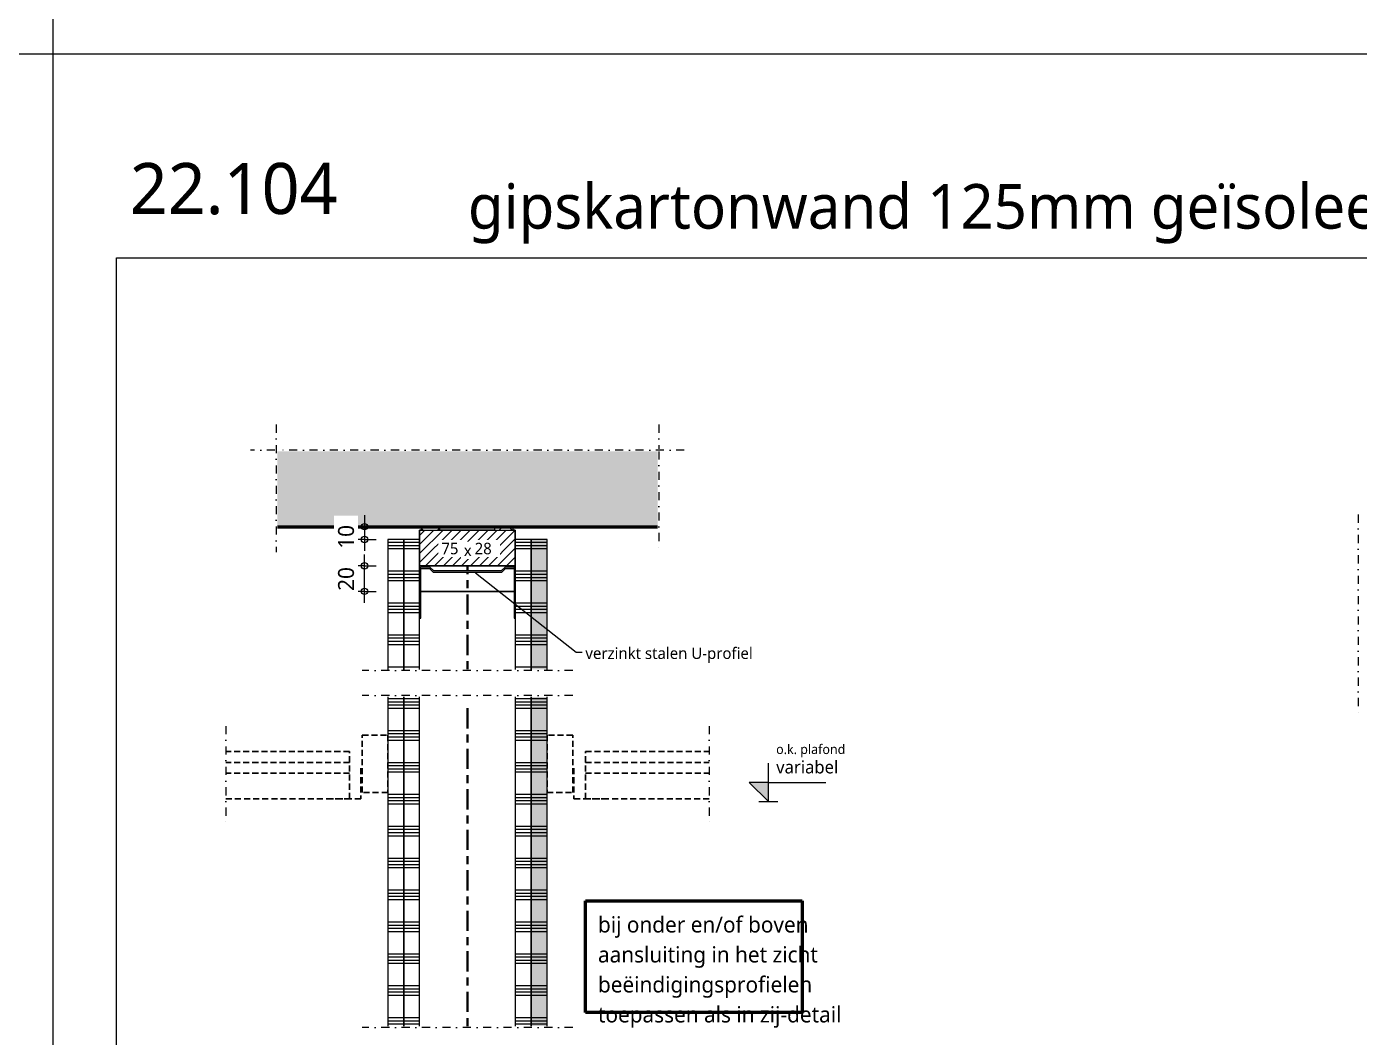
# Model space of a CAD drawing. Header units: millimetres. Extents: x -617 to 12931, y -7813 to -1363.
# Drawn here: x 1490 to 2535, y -3619 to -2827 of the extents above; entities that cross this region are included whole.
import ezdxf

# ---------------------------------------------------------------- set-up
doc = ezdxf.new("R2010")
doc.units = ezdxf.units.MM
for name, pattern in [('Center', [31.75, 6.35, -4.7625, 15.875, -4.7625]), ('Dash dot', [15.875, 6.35, -4.7625, 0, -4.7625]), ('Hidden', [7.14375, 4.7625, -2.38125])]:
    doc.linetypes.add(name, pattern=pattern)
for name, color, linetype, lineweight in [('A-ANNO-DIMS', 211, 'Continuous', 13), ('A-ANNO-DIMS-5', 211, 'Continuous', 13), ('A-ANNO-IDEN', 131, 'Continuous', 18), ('A-ANNO-NOTE', 131, 'Continuous', 18), ('A-DETL', 90, 'Continuous', 13), ('A-DETL-CNTR', 5, 'Center', 35), ('A-DETL-GENF', 92, 'Continuous', 18), ('A-DETL-HDLN', 90, 'Hidden', 25), ('A-DETL-MBND', 5, 'Continuous', 25), ('G-ANNO-TEXT', 231, 'Continuous', 13)]:
    doc.layers.add(name, color=color, linetype=linetype, lineweight=lineweight)
doc.styles.add('Segoe UI', font='segoeui.ttf', dxfattribs={"height": 7.5})
doc.styles.add('Segoe UI_1', font='segoeui.ttf', dxfattribs={"height": 10})
doc.styles.add('Segoe UI_2', font='segoeui.ttf', dxfattribs={"height": 9})
doc.styles.add('Segoe UI_3', font='segoeui.ttf', dxfattribs={"height": 12.5})
doc.styles.add('Segoe UI_5', font='segoeui.ttf', dxfattribs={"height": 40})
doc.styles.add('Segoe UI_6', font='segoeui.ttf', dxfattribs={"height": 35})
doc.dimstyles.new('2_5_mm', dxfattribs={"dimscale": 304.8, "dimtxt": 13.092049, "dimasz": 0.016404, "dimexe": 0.029528, "dimexo": 0.0625, "dimgap": 0.014764, "dimtad": 1, "dimdec": 0, "dimzin": 0, "dimdsep": 46, "dimtxsty": 'Segoe UI_3', "dimblk1": 'DOTBLANK', "dimblk2": 'DOTBLANK', "dimsah": 1, "dimcen": 0.09, "dimdle": 0.029528, "dimazin": 0, "dimtfac": 1, "dimtdec": 4, "dimtix": 1, "dimtmove": 0, "dimatfit": 3, "dimfxl": 0.029528, "dimfxlon": 1, "dimtvp": 1, "dimtfill": 1, "dimtolj": 1, "dimtzin": 0, "dimarcsym": 2})
doc.dimstyles.new('2_5_mm_1', dxfattribs={"dimscale": 304.8, "dimtxt": 13.092049, "dimasz": 0.016404, "dimexe": 0.029528, "dimexo": 0.0625, "dimgap": 0.014764, "dimtad": 1, "dimdec": 0, "dimzin": 0, "dimdsep": 46, "dimtxsty": 'Segoe UI_3', "dimblk1": 'DOTBLANK', "dimblk2": 'DOTBLANK', "dimsah": 1, "dimcen": 0.09, "dimdle": 0.029528, "dimazin": 0, "dimtfac": 1, "dimtdec": 4, "dimtix": 1, "dimtmove": 2, "dimatfit": 3, "dimfxl": 0.029528, "dimfxlon": 1, "dimtvp": 1, "dimtfill": 1, "dimtolj": 1, "dimtzin": 0, "dimarcsym": 2})

# ---------------------------------------------------------------- blocks, each defined once
blk = doc.blocks.new('40  gipsplaat - D12_5-V126-22_1 Principedetails metalstud')
at = {"layer": 'A-DETL-GENF', "lineweight": 13}
h = blk.add_hatch(dxfattribs=at)
h.set_pattern_fill('FP_153', color=256, style=0, pattern_type=2)
h.set_pattern_definition([(90, (-3238.864, -1798.286), (-25, 1e-15), []), (90, (-3241.364, -1798.286), (-25, 1e-15), []), (90, (-3243.864, -1798.286), (-25, 1e-15), []), (90, (-3246.364, -1798.286), (-25, 1e-15), [])])
h.paths.add_polyline_path([(381.5, 0), (123.4, 0), (123.4, -12.5), (381.5, -12.5)])
h.paths.add_polyline_path([(101.9, 0), (0, 0), (0, -12.5), (101.9, -12.5)])
at = {"layer": 'A-DETL-GENF'}
for p, q in [((20.8, 0), (0, 0)), ((0, 0), (0, -12.5)), ((0, 0), (0, -12.5)), ((22.8, 0), (20.8, 0)), ((22.8, 0), (20.8, 0)), ((61.8, 0), (22.8, 0)), ((101.9, 0), (61.8, 0)), ((101.9, 0), (61.8, 0)), ((381.5, 0), (123.4, 0)), ((381.5, 0), (123.4, 0)), ((0, -12.5), (101.9, -12.5)), ((123.4, -12.5), (381.5, -12.5))]:
    blk.add_line(p, q, dxfattribs=at)
blk = doc.blocks.new('40  gipsplaat - D12_5-V127-22_1 Principedetails metalstud')
at = {"layer": 'A-DETL-GENF', "lineweight": 13}
h = blk.add_hatch(dxfattribs=at)
h.set_pattern_fill('FP_154', color=256, style=0, pattern_type=2)
h.set_pattern_definition([(90, (-3238.864, -1785.786), (-25, 1e-15), []), (90, (-3241.364, -1785.786), (-25, 1e-15), []), (90, (-3243.864, -1785.786), (-25, 1e-15), []), (90, (-3246.364, -1785.786), (-25, 1e-15), [])])
h.paths.add_polyline_path([(381.5, 0), (123.4, 0), (123.4, -12.5), (381.5, -12.5)])
h.paths.add_polyline_path([(101.9, 0), (0, 0), (0, -12.5), (101.9, -12.5)])
at = {"layer": 'A-DETL-GENF'}
for p, q in [((101.9, 0), (0, 0)), ((0, 0), (0, -12.5)), ((101.9, 0), (0, 0)), ((0, 0), (0, -12.5)), ((381.5, 0), (123.4, 0)), ((381.5, 0), (123.4, 0)), ((0, -12.5), (101.9, -12.5)), ((0, -12.5), (101.9, -12.5)), ((123.4, -12.5), (381.5, -12.5)), ((123.4, -12.5), (381.5, -12.5))]:
    blk.add_line(p, q, dxfattribs=at)
blk = doc.blocks.new('40  gipsplaat - D12_5-V128-22_1 Principedetails metalstud')
at = {"layer": 'A-DETL-GENF', "lineweight": 13}
h = blk.add_hatch(dxfattribs=at)
h.set_pattern_fill('FP_155', color=256, style=0, pattern_type=2)
h.set_pattern_definition([(90, (-3238.864, -1885.786), (-25, 1e-15), []), (90, (-3241.364, -1885.786), (-25, 1e-15), []), (90, (-3243.864, -1885.786), (-25, 1e-15), []), (90, (-3246.364, -1885.786), (-25, 1e-15), [])])
h.paths.add_polyline_path([(381.5, 0), (123.4, 0), (123.4, -12.5), (381.5, -12.5)])
h.paths.add_polyline_path([(101.9, 0), (0, 0), (0, -12.5), (101.9, -12.5)])
at = {"layer": 'A-DETL-GENF'}
for p, q in [((101.9, 0), (0, 0)), ((0, 0), (0, -12.5)), ((0, 0), (0, -12.5)), ((381.5, 0), (123.4, 0)), ((0, -12.5), (20.8, -12.5)), ((20.8, -12.5), (22.8, -12.5)), ((20.8, -12.5), (22.8, -12.5)), ((22.8, -12.5), (61.8, -12.5)), ((61.8, -12.5), (101.9, -12.5)), ((61.8, -12.5), (101.9, -12.5)), ((123.4, -12.5), (381.5, -12.5)), ((123.4, -12.5), (381.5, -12.5))]:
    blk.add_line(p, q, dxfattribs=at)
blk = doc.blocks.new('40  gipsplaat - stootvast D12_5-V129-22_1 Principedetails metalstud')
at = {"layer": 'A-DETL-GENF'}
h = blk.add_hatch(color=256, dxfattribs=at)
h.paths.add_polyline_path([(381.5, 0), (123.4, 0), (123.4, -12.5), (381.5, -12.5)])
h.paths.add_polyline_path([(101.9, 0), (0, 0), (0, -12.5), (101.9, -12.5)])
at = {"layer": 'A-DETL-GENF', "lineweight": 13}
h = blk.add_hatch(dxfattribs=at)
h.set_pattern_fill('FP_156', color=256, style=0, pattern_type=2)
h.set_pattern_definition([(90, (-3238.864, -1898.286), (-25, 1e-15), []), (90, (-3241.364, -1898.286), (-25, 1e-15), []), (90, (-3243.864, -1898.286), (-25, 1e-15), []), (90, (-3246.364, -1898.286), (-25, 1e-15), [])])
h.paths.add_polyline_path([(381.5, 0), (123.4, 0), (123.4, -12.5), (381.5, -12.5)])
h.paths.add_polyline_path([(101.9, 0), (0, 0), (0, -12.5), (101.9, -12.5)])
at = {"layer": 'A-DETL-GENF'}
for p, q in [((101.9, 0), (0, 0)), ((0, 0), (0, -12.5)), ((101.9, 0), (0, 0)), ((0, 0), (0, -12.5)), ((381.5, 0), (123.4, 0)), ((381.5, 0), (123.4, 0)), ((0, -12.5), (101.9, -12.5)), ((0, -12.5), (101.9, -12.5)), ((123.4, -12.5), (381.5, -12.5)), ((123.4, -12.5), (381.5, -12.5))]:
    blk.add_line(p, q, dxfattribs=at)
blk = doc.blocks.new('00 afbreeklijn 1 s l - Type 1-V18-22_1 Principedetails metalstud')
at = {"layer": 'A-DETL-GENF', "linetype": 'Dash dot'}
blk.add_line((145, 0), (-20, 0), dxfattribs=at)
blk = doc.blocks.new('00 afbreeklijn 1 s l - Type 1-2338397-22_1 Principedetails metalstud')
at = {"layer": 'A-DETL-GENF', "linetype": 'Dash dot'}
blk.add_line((57, 0), (-20, 0), dxfattribs=at)
blk = doc.blocks.new('00 afbreeklijn 1 s l - Type 1-2338398-22_1 Principedetails metalstud')
at = {"layer": 'A-DETL-GENF', "linetype": 'Dash dot'}
blk.add_line((57, 0), (-20, 0), dxfattribs=at)
blk = doc.blocks.new('22 metalstud profiel - 75 mm hor-4394540-22_1 Principedetails metalstud')
at = {"layer": 'A-DETL-GENF'}
blk.add_hatch(color=256, dxfattribs=at).paths.add_polyline_path([(-36.5, 40), (-37.5, 40), (-37.5, 1), (-36.5, 0), (-29.5, 0), (-26.5, 3), (26.5, 3), (29.5, 0), (36.5, 0), (37.5, 1), (37.5, 40), (36.5, 40), (36.5, 1), (29.9, 1), (26.9, 4), (-26.9, 4), (-29.9, 1), (-36.5, 1)])
for p, q in [((-36.5, 40), (-37.5, 40)), ((-37.5, 40), (-37.5, 1)), ((-36.5, 1), (-36.5, 40)), ((36.5, 40), (36.5, 1)), ((37.5, 40), (36.5, 40)), ((37.5, 40), (36.5, 40)), ((37.5, 1), (37.5, 40)), ((-37.5, 1), (-36.5, 0)), ((-29.9, 1), (-36.5, 1)), ((-26.9, 4), (-29.9, 1)), ((-29.5, 0), (-26.5, 3)), ((26.9, 4), (-26.9, 4)), ((-26.5, 3), (26.5, 3)), ((26.5, 3), (29.5, 0)), ((29.9, 1), (26.9, 4)), ((36.5, 1), (29.9, 1)), ((36.5, 0), (37.5, 1)), ((-36.5, 0), (-29.5, 0)), ((29.5, 0), (36.5, 0))]:
    blk.add_line(p, q, dxfattribs=at)
blk = doc.blocks.new('00 afbreeklijn 1 s l - Type 1-2338400-22_1 Principedetails metalstud')
at = {"layer": 'A-DETL-GENF', "linetype": 'Dash dot'}
for p, q in [((145, 0), (-20, 0)), ((145, -19.5), (-20, -19.5))]:
    blk.add_line(p, q, dxfattribs=at)
blk = doc.blocks.new('00 Afbreeklijn 0 s l - Type 1-2130516-22_1 Principedetails metalstud')
at = {"layer": 'A-DETL-GENF', "linetype": 'Dash dot'}
blk.add_line((140, 0), (-15, 0), dxfattribs=at)
blk = doc.blocks.new('20 balk_zachthout - 28x75-4377002-22_1 Principedetails metalstud')
at = {"layer": 'A-DETL-GENF', "lineweight": 13}
h = blk.add_hatch(dxfattribs=at)
h.set_pattern_fill('FP_166', color=256, style=0, pattern_type=2)
h.set_pattern_definition([(225, (1873.286, -3249.631), (3.535534, -3.535534), [])])
h.paths.add_polyline_path([(0, 0), (0, -28), (75, -28), (75, 0), (1.5, 0)])
at = {"layer": 'A-DETL-GENF', "lineweight": 25}
for p, q in [((75, 0), (0, 0)), ((0, 0), (0, -28)), ((75, -28), (75, 0)), ((0, -28), (1.5, -28)), ((16.2, -28), (59.1, -28)), ((73.7, -28), (75, -28))]:
    blk.add_line(p, q, dxfattribs=at)
blk = doc.blocks.new('30 rugvulling kitvoeg - vierkante rugvulling-4464672-22_1 Principedetails metalstud')
at = {"layer": 'A-DETL-GENF', "lineweight": 13}
h = blk.add_hatch(dxfattribs=at)
h.set_pattern_fill('FP_631', color=256, style=0, pattern_type=2)
h.set_pattern_definition([(45, (-1799.536, 3221.631), (-10.6066, 10.6066), []), (135, (-1799.536, 3221.631), (-10.6066, -10.6066), [])])
h.paths.add_polyline_path([(14.6, 0), (14.6, 2.8), (0, 2.8), (0, 0)])
at = {"layer": 'A-DETL-GENF'}
for p, q in [((0, 2.8), (0, 0)), ((0, 0), (14.6, 0)), ((14.6, 0), (14.6, 2.8))]:
    blk.add_line(p, q, dxfattribs=at)
blk = doc.blocks.new('30 rugvulling kitvoeg - vierkante rugvulling-V515-22_1 Principedetails metalstud')
at = {"layer": 'A-DETL-GENF', "lineweight": 13}
h = blk.add_hatch(dxfattribs=at)
h.set_pattern_fill('FP_632', color=256, style=0, pattern_type=2)
h.set_pattern_definition([(45, (-1857.129, 3221.631), (-10.6066, 10.6066), []), (135, (-1857.129, 3221.631), (-10.6066, -10.6066), [])])
h.paths.add_polyline_path([(14.6, 0), (14.6, 2.8), (0, 2.8), (0, 0)])
at = {"layer": 'A-DETL-GENF'}
for p, q in [((0, 2.8), (0, 0)), ((0, 0), (14.6, 0)), ((14.6, 0), (14.6, 2.8))]:
    blk.add_line(p, q, dxfattribs=at)
blk = doc.blocks.new('23 vloerweergave - 23 DI vloerweergave s e-2127734-22_1 Principedetails metalstud')
at = {"layer": 'A-DETL-GENF', "linetype": 'Dash dot'}
blk.add_hatch(color=256, dxfattribs=at).paths.add_polyline_path([(149, 0), (149, 59), (-149, 59), (-149, 0)])
for p, q in [((-150, 80), (-150, -20)), ((150, 80), (150, 61)), ((-151, 60), (-170, 60)), ((170, 60), (-149, 60)), ((150, 59), (150, -20))]:
    blk.add_line(p, q, dxfattribs=at)
at = {"layer": 'A-DETL-GENF', "lineweight": 50}
blk.add_line((-149, 0), (149, 0), dxfattribs=at)
blk = doc.blocks.new('DIMBLOCK71-22_1 Principedetails metalstud')
at = {"layer": 'A-ANNO-DIMS-5'}
for p, q in [((1755.1, -3278.6), (1755.1, -3240.6)), ((1755.1, -3249.6), (1746.1, -3249.6)), ((1755.1, -3249.6), (1764.1, -3249.6)), ((1755.1, -3269.6), (1746.1, -3269.6)), ((1755.1, -3269.6), (1764.1, -3269.6))]:
    blk.add_line(p, q, dxfattribs=at)
for centre in [(1755.1, -3249.6), (1755.1, -3269.6)]:
    blk.add_circle(centre, 2.5, dxfattribs=at)
at = {"layer": 'A-ANNO-DIMS-5', "color": 0, "insert": (1734.3, -3269.2), "char_height": 12.5, "width": 22.852, "attachment_point": 1, "rotation": 90, "line_spacing_factor": 1.142579, "style": 'Segoe UI_3', "bg_fill": 3, "box_fill_scale": 1.25, "bg_fill_color": 9, "bg_fill_true_color": 13158600, "bg_fill_transparency": 0}
blk.add_mtext('20', dxfattribs=at)
blk = doc.blocks.new('_DotBlank')
at = {"color": 0, "linetype": 'ByBlock', "lineweight": -2}
blk.add_line((-0.5, 0), (-1, 0), dxfattribs=at)
blk.add_circle((0, 0), 0.5, dxfattribs=at)
blk = doc.blocks.new('DIMBLOCK72-22_1 Principedetails metalstud')
at = {"layer": 'A-ANNO-DIMS-5'}
for p, q in [((1755.1, -3209.9), (1755.1, -3237.9)), ((1755.1, -3218.9), (1746.1, -3218.9)), ((1755.1, -3218.9), (1764.1, -3218.9)), ((1755.1, -3228.9), (1746.1, -3228.9)), ((1755.1, -3228.9), (1764.1, -3228.9))]:
    blk.add_line(p, q, dxfattribs=at)
for centre in [(1755.1, -3218.9), (1755.1, -3228.9)]:
    blk.add_circle(centre, 2.5, dxfattribs=at)
at = {"layer": 'A-ANNO-DIMS-5', "color": 0, "insert": (1734.3, -3236.2), "char_height": 12.5, "width": 22.852, "attachment_point": 1, "rotation": 90, "line_spacing_factor": 1.142579, "style": 'Segoe UI_3', "bg_fill": 3, "box_fill_scale": 1.25, "bg_fill_color": 9, "bg_fill_true_color": 13158600, "bg_fill_transparency": 0}
blk.add_mtext('10', dxfattribs=at)

msp = doc.modelspace()

# ---------------------------------------------------------------- hatches: boundary and pattern name
at = {"layer": 'A-ANNO-NOTE'}
msp.add_hatch(color=256, dxfattribs=at).paths.add_polyline_path([(2071.7, -3434.4), (2071.7, -3419.4), (2056.7, -3419.4)])

# ---------------------------------------------------------------- linework, layer by layer
at = {"layer": 'A-ANNO-IDEN'}
for p, q in [((1842.1, -3255.2), (1921.1, -3317.3)), ((1921.1, -3317.3), (1928.2, -3317.3))]:
    msp.add_line(p, q, dxfattribs=at)
at = {"layer": 'A-ANNO-NOTE'}
msp.add_line((2064.2, -3434.4), (2079.2, -3434.4), dxfattribs=at)
at = {"layer": 'A-DETL', "lineweight": 18}
for p, q in [((1510.7, -1363.2), (1510.7, -4333.2)), ((-589.3, -2848.2), (3610.7, -2848.2)), ((1560.7, -4283.2), (1560.7, -3008.2)), ((1560.7, -3008.2), (3560.7, -3008.2))]:
    msp.add_line(p, q, dxfattribs=at)
at = {"layer": 'A-DETL', "lineweight": 50}
for p, q in [((1928.3, -3512.2), (2098.3, -3512.2)), ((1928.3, -3599.7), (1928.3, -3512.2)), ((2098.3, -3512.2), (2098.3, -3599.7)), ((2098.3, -3599.7), (1928.3, -3599.7))]:
    msp.add_line(p, q, dxfattribs=at)
at = {"layer": 'A-DETL-CNTR'}
for p, q in [((1835.8, -3253.6), (1835.8, -3249.6)), ((1835.8, -3330.7), (1835.8, -3254.6)), ((1835.8, -3610.4), (1835.8, -3356.5))]:
    msp.add_line(p, q, dxfattribs=at)
at = {"layer": 'A-DETL-HDLN'}
for p, q in [((1753.3, -3382.2), (1773.3, -3382.2)), ((1753.3, -3427.2), (1753.3, -3382.2)), ((1773.3, -3382.2), (1773.3, -3427.2)), ((1918.3, -3382.2), (1898.3, -3382.2)), ((1898.3, -3382.2), (1898.3, -3427.2)), ((1918.3, -3427.2), (1918.3, -3382.2)), ((1743.3, -3395.2), (1646.3, -3395.2)), ((1743.3, -3432.2), (1743.3, -3395.2)), ((1928.3, -3432.2), (1928.3, -3395.2)), ((1928.3, -3395.2), (2025.3, -3395.2)), ((1743.3, -3403.7), (1646.3, -3403.7)), ((1928.3, -3403.7), (2025.3, -3403.7)), ((1743.3, -3412.2), (1646.3, -3412.2)), ((1752.3, -3408.2), (1752.3, -3432.2)), ((1919.3, -3408.2), (1919.3, -3432.2)), ((1928.3, -3412.2), (2025.3, -3412.2)), ((1646.3, -3432.2), (1743.3, -3432.2)), ((1752.3, -3432.2), (1728.3, -3432.2)), ((1773.3, -3427.2), (1753.3, -3427.2)), ((1898.3, -3427.2), (1918.3, -3427.2)), ((1919.3, -3432.2), (1943.3, -3432.2)), ((2025.3, -3432.2), (1928.3, -3432.2))]:
    msp.add_line(p, q, dxfattribs=at)
at = {"layer": 'A-DETL-MBND'}
msp.add_line((1798.3, -3269.6), (1872.3, -3269.6), dxfattribs=at)

# ---------------------------------------------------------------- block references
at = {"layer": 'A-DETL-GENF', "linetype": 'Dash dot'}
for name, p, rotation in [('00 Afbreeklijn 0 s l - Type 1-2130516-22_1 Principedetails metalstud', (2534.2, -3349.4), 89.99999999999991), ('00 afbreeklijn 1 s l - Type 1-2338397-22_1 Principedetails metalstud', (1646.3, -3432.2), 89.99999999999991), ('00 afbreeklijn 1 s l - Type 1-2338398-22_1 Principedetails metalstud', (2025.3, -3432.2), 90.00000000000011)]:
    msp.add_blockref(name, p, dxfattribs=dict(at, rotation=rotation))
at = {"layer": 'A-DETL-GENF', "lineweight": 25, "rotation": 180}
msp.add_blockref('20 balk_zachthout - 28x75-4377002-22_1 Principedetails metalstud', (1873.3, -3249.6), dxfattribs=at)
at = {"layer": 'A-DETL-GENF'}
for name, p in [('30 rugvulling kitvoeg - vierkante rugvulling-4464672-22_1 Principedetails metalstud', (1799.5, -3221.6)), ('30 rugvulling kitvoeg - vierkante rugvulling-V515-22_1 Principedetails metalstud', (1857.1, -3221.6))]:
    msp.add_blockref(name, p, dxfattribs=at)
for name, p, rotation in [('40  gipsplaat - D12_5-V127-22_1 Principedetails metalstud', (1785.8, -3228.9), 269.9999999999989), ('40  gipsplaat - D12_5-V126-22_1 Principedetails metalstud', (1798.3, -3228.9), 269.9999999999987), ('40  gipsplaat - D12_5-V128-22_1 Principedetails metalstud', (1885.8, -3228.9), 269.9999999999998), ('40  gipsplaat - stootvast D12_5-V129-22_1 Principedetails metalstud', (1898.3, -3228.9), 269.9999999999998), ('22 metalstud profiel - 75 mm hor-4394540-22_1 Principedetails metalstud', (1835.8, -3250.6), 180)]:
    msp.add_blockref(name, p, dxfattribs=dict(at, rotation=rotation))
at = {"layer": 'A-DETL-GENF', "linetype": 'Dash dot'}
for name, p in [('00 afbreeklijn 1 s l - Type 1-2338400-22_1 Principedetails metalstud', (1773.3, -3331.7)), ('00 afbreeklijn 1 s l - Type 1-V18-22_1 Principedetails metalstud', (1773.3, -3611.4))]:
    msp.add_blockref(name, p, dxfattribs=at)

# ---------------------------------------------------------------- texts
at = {"layer": 'A-ANNO-NOTE', "lineweight": 13, "insert": (2077.8, -3389.6), "char_height": 7.5, "width": 66.941, "attachment_point": 1, "style": 'Segoe UI', "bg_fill": 3, "box_fill_scale": 1.25, "bg_fill_color": 9, "bg_fill_true_color": 13158600, "bg_fill_transparency": 0}
msp.add_mtext('o.k. plafond', dxfattribs=at)
at = {"layer": 'G-ANNO-TEXT', "color": 7, "attachment_point": 1}
for s, insert, char_height, width, style in [('22.104', (1571, -2933.8), 40, 201.624, 'Segoe UI_5'), ('gipskartonwand 125mm geïsoleerd opgesteld', (1836.1, -2950.3), 35, 1232.995, 'Segoe UI_6'), ('bij onder en/of boven', (1938.1, -3524.5), 12.5, 205.232, 'Segoe UI_3'), ('aansluiting in het zicht', (1938.1, -3548), 12.5, 211.245, 'Segoe UI_3'), ('beëindigingsprofielen', (1938.1, -3571.5), 12.5, 204.43, 'Segoe UI_3'), ('toepassen als in zij-detail', (1938.1, -3595), 12.5, 235.696, 'Segoe UI_3')]:
    msp.add_mtext(s, dxfattribs=dict(at, insert=insert, char_height=char_height, width=width, style=style))

# ---------------------------------------------------------------- next in the draw order: texts
at = {"layer": 'A-ANNO-IDEN', "lineweight": 13, "insert": (1928.2, -3313.6), "char_height": 9, "width": 169.958, "attachment_point": 1, "style": 'Segoe UI_2', "bg_fill": 3, "box_fill_scale": 1.25, "bg_fill_color": 9, "bg_fill_true_color": 13158600, "bg_fill_transparency": 0}
msp.add_mtext('verzinkt stalen U-profiel', dxfattribs=at)
at = {"layer": 'A-ANNO-NOTE', "lineweight": 13, "attachment_point": 1, "bg_fill": 3, "box_fill_scale": 1.25, "bg_fill_color": 9, "bg_fill_true_color": 13158600, "bg_fill_transparency": 0}
for s, insert, char_height, width, style in [('x', (1832.9, -3233), 9, 7.215, 'Segoe UI_2'), ('variabel', (2077.8, -3402.3), 10, 58.924, 'Segoe UI_1')]:
    msp.add_mtext(s, dxfattribs=dict(at, insert=insert, char_height=char_height, width=width, style=style))

# ---------------------------------------------------------------- next in the draw order: linework, layer by layer
at = {"layer": 'A-ANNO-NOTE'}
for p, q in [((2071.7, -3419.4), (2071.7, -3404.2)), ((2056.7, -3419.4), (2071.7, -3434.4)), ((2071.7, -3419.4), (2056.7, -3419.4)), ((2071.7, -3419.3), (2116.7, -3419.3)), ((2071.7, -3434.4), (2071.7, -3419.4))]:
    msp.add_line(p, q, dxfattribs=at)

# ---------------------------------------------------------------- next in the draw order: texts
at = {"layer": 'A-ANNO-NOTE', "lineweight": 13, "insert": (1815.3, -3231.5), "char_height": 9, "width": 17.637, "attachment_point": 1, "style": 'Segoe UI_2', "bg_fill": 3, "box_fill_scale": 1.25, "bg_fill_color": 9, "bg_fill_true_color": 13158600, "bg_fill_transparency": 0}
msp.add_mtext('75', dxfattribs=at)

# ---------------------------------------------------------------- next in the draw order: texts
at = {"layer": 'A-ANNO-NOTE', "lineweight": 13, "insert": (1841.4, -3231.5), "char_height": 9, "width": 17.637, "attachment_point": 1, "style": 'Segoe UI_2', "bg_fill": 3, "box_fill_scale": 1.25, "bg_fill_color": 9, "bg_fill_true_color": 13158600, "bg_fill_transparency": 0}
msp.add_mtext('28', dxfattribs=at)

# ---------------------------------------------------------------- next in the draw order: block references
at = {"layer": 'A-DETL-GENF', "linetype": 'Dash dot'}
msp.add_blockref('23 vloerweergave - 23 DI vloerweergave s e-2127734-22_1 Principedetails metalstud', (1835.8, -3218.9), dxfattribs=at)

# ---------------------------------------------------------------- next in the draw order: dimensions: what is measured, and where the dimension line sits
at = {"layer": 'A-ANNO-DIMS'}
dim = msp.add_linear_dim(base=(1755.1, -3249.6), p1=(1764.1, -3269.6), p2=(1764.1, -3249.6), angle=90, dimstyle='2_5_mm', override={"dimpost": '<>', "dimfxl": 20}, dxfattribs=at)
dim.commit()
dim.dimension.update_dxf_attribs({"geometry": 'DIMBLOCK71-22_1 Principedetails metalstud', "text_midpoint": (1744.1, -3259.6)})

# ---------------------------------------------------------------- next in the draw order: dimensions: what is measured, and where the dimension line sits
dim = msp.add_linear_dim(base=(1755.1, -3228.9), p1=(1764.1, -3218.9), p2=(1764.1, -3228.9), angle=90, dimstyle='2_5_mm_1', override={"dimpost": '<>', "dimfxl": 10}, dxfattribs=at)
dim.commit()
dim.dimension.update_dxf_attribs({"geometry": 'DIMBLOCK72-22_1 Principedetails metalstud', "text_midpoint": (1742.6, -3224.8), "dimtype": 160, "text_rotation": 90})

doc.saveas('drawing.dxf')
